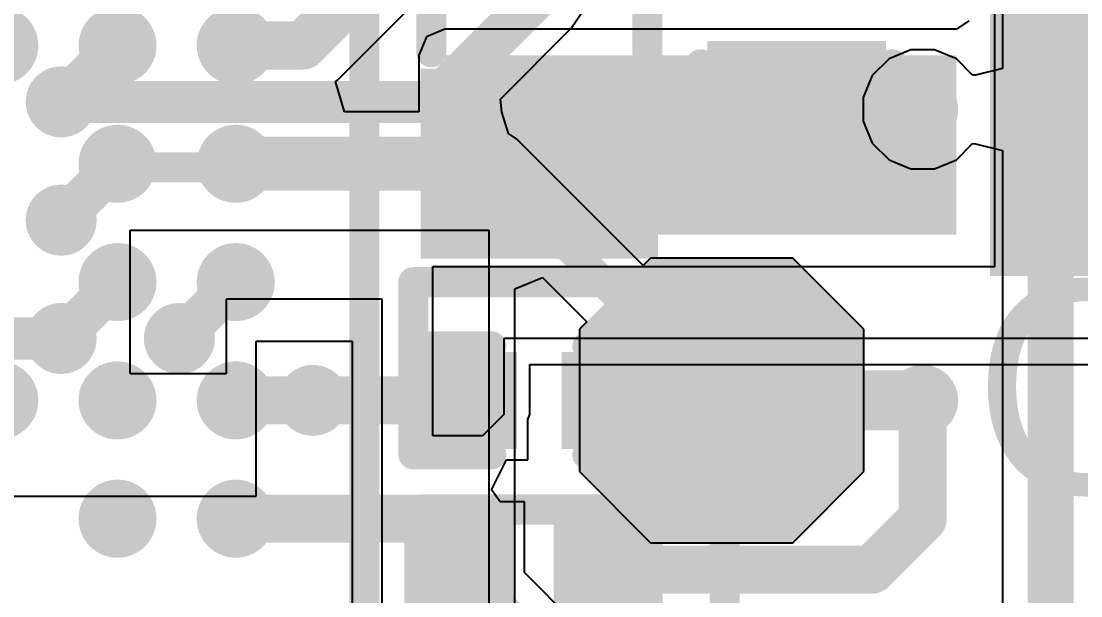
# Model space of a CAD drawing. Header units: millimetres. Extents: x -96 to 8, y -10 to 27.
# Drawn here: x -7.192 to -2.71, y 15.587 to 18.015 of the extents above; entities that cross this region are included whole.
import ezdxf

# ---------------------------------------------------------------- set-up
doc = ezdxf.new("R2010")
doc.units = ezdxf.units.MM
for name, color, linetype in [('BottomLayer', 5, 'Continuous'), ('BottomPaste', 16, 'Continuous'), ('BottomSolder', 6, 'Continuous'), ('TopLayer', 1, 'Continuous'), ('TopOverlay', 2, 'Continuous'), ('TopPaste', 8, 'Continuous'), ('TopSolder', 216, 'Continuous'), ('ViaHoleLayer', 16, 'Continuous')]:
    doc.layers.add(name, color=color, linetype=linetype)
doc.styles.add('Arial', font='', dxfattribs={"height": 0.2})
doc.styles.get('Arial').set_extended_font_data('Arial')

# ---------------------------------------------------------------- blocks, each defined once
blk = doc.blocks.new('T____________0_5___B_3')
at = {"layer": 'BottomLayer'}
blk.add_hatch(color=5, dxfattribs=at).paths.add_polyline_path([(0.25, 0.5), (-0.25, 0.5), (-0.5, 0.25), (-0.5, -0.25), (-0.25, -0.5), (0.25, -0.5), (0.5, -0.25), (0.5, 0.25)])
at = {"layer": 'BottomPaste'}
blk.add_hatch(color=16, dxfattribs=at).paths.add_polyline_path([(0.25, 0.5), (-0.25, 0.5), (-0.5, 0.25), (-0.5, -0.25), (-0.25, -0.5), (0.25, -0.5), (0.5, -0.25), (0.5, 0.25)])
at = {"layer": 'BottomSolder'}
blk.add_hatch(color=6, dxfattribs=at).paths.add_polyline_path([(0.3008, 0.6016), (-0.3008, 0.6016), (-0.6016, 0.3008), (-0.6016, -0.3008), (-0.3008, -0.6016), (0.3008, -0.6016), (0.6016, -0.3008), (0.6016, 0.3008)])
blk = doc.blocks.new('82_VFBGA_8')
at = {"layer": 'TopLayer'}
h = blk.add_hatch(color=1, dxfattribs=at)
edge = h.paths.add_edge_path()
edge.add_arc((-0.25, -1.25), 0.11, 0, 360)
h = blk.add_hatch(color=1, dxfattribs=at)
edge = h.paths.add_edge_path()
edge.add_arc((1.25, -1.25), 0.11, 0, 360)
h = blk.add_hatch(color=1, dxfattribs=at)
edge = h.paths.add_edge_path()
edge.add_arc((-0.75, -1.75), 0.11, 0, 360)
h = blk.add_hatch(color=1, dxfattribs=at)
edge = h.paths.add_edge_path()
edge.add_arc((-0.25, -1.75), 0.11, 0, 360)
h = blk.add_hatch(color=1, dxfattribs=at)
edge = h.paths.add_edge_path()
edge.add_arc((0.25, -1.75), 0.11, 0, 360)
h = blk.add_hatch(color=1, dxfattribs=at)
edge = h.paths.add_edge_path()
edge.add_arc((0.75, -1.75), 0.11, 0, 360)
h = blk.add_hatch(color=1, dxfattribs=at)
edge = h.paths.add_edge_path()
edge.add_arc((1.25, -1.75), 0.11, 0, 360)
h = blk.add_hatch(color=1, dxfattribs=at)
edge = h.paths.add_edge_path()
edge.add_arc((-0.75, -2.25), 0.11, 0, 360)
h = blk.add_hatch(color=1, dxfattribs=at)
edge = h.paths.add_edge_path()
edge.add_arc((-0.25, -2.25), 0.11, 0, 360)
h = blk.add_hatch(color=1, dxfattribs=at)
edge = h.paths.add_edge_path()
edge.add_arc((0.25, -2.25), 0.11, 0, 360)
h = blk.add_hatch(color=1, dxfattribs=at)
edge = h.paths.add_edge_path()
edge.add_arc((0.75, -2.25), 0.11, 0, 360)
h = blk.add_hatch(color=1, dxfattribs=at)
edge = h.paths.add_edge_path()
edge.add_arc((1.25, -2.25), 0.11, 0, 360)
at = {"layer": 'TopPaste'}
h = blk.add_hatch(color=8, dxfattribs=at)
edge = h.paths.add_edge_path()
edge.add_arc((-0.25, -1.25), 0.11, 0, 360)
h = blk.add_hatch(color=8, dxfattribs=at)
edge = h.paths.add_edge_path()
edge.add_arc((1.25, -1.25), 0.11, 0, 360)
h = blk.add_hatch(color=8, dxfattribs=at)
edge = h.paths.add_edge_path()
edge.add_arc((-0.75, -1.75), 0.11, 0, 360)
h = blk.add_hatch(color=8, dxfattribs=at)
edge = h.paths.add_edge_path()
edge.add_arc((-0.25, -1.75), 0.11, 0, 360)
h = blk.add_hatch(color=8, dxfattribs=at)
edge = h.paths.add_edge_path()
edge.add_arc((0.25, -1.75), 0.11, 0, 360)
h = blk.add_hatch(color=8, dxfattribs=at)
edge = h.paths.add_edge_path()
edge.add_arc((0.75, -1.75), 0.11, 0, 360)
h = blk.add_hatch(color=8, dxfattribs=at)
edge = h.paths.add_edge_path()
edge.add_arc((1.25, -1.75), 0.11, 0, 360)
h = blk.add_hatch(color=8, dxfattribs=at)
edge = h.paths.add_edge_path()
edge.add_arc((-0.75, -2.25), 0.11, 0, 360)
h = blk.add_hatch(color=8, dxfattribs=at)
edge = h.paths.add_edge_path()
edge.add_arc((-0.25, -2.25), 0.11, 0, 360)
h = blk.add_hatch(color=8, dxfattribs=at)
edge = h.paths.add_edge_path()
edge.add_arc((0.25, -2.25), 0.11, 0, 360)
h = blk.add_hatch(color=8, dxfattribs=at)
edge = h.paths.add_edge_path()
edge.add_arc((0.75, -2.25), 0.11, 0, 360)
h = blk.add_hatch(color=8, dxfattribs=at)
edge = h.paths.add_edge_path()
edge.add_arc((1.25, -2.25), 0.11, 0, 360)
at = {"layer": 'TopSolder'}
h = blk.add_hatch(color=216, dxfattribs=at)
edge = h.paths.add_edge_path()
edge.add_arc((-0.25, -1.25), 0.165, 0, 360)
h = blk.add_hatch(color=216, dxfattribs=at)
edge = h.paths.add_edge_path()
edge.add_arc((1.25, -1.25), 0.165, 0, 360)
h = blk.add_hatch(color=216, dxfattribs=at)
edge = h.paths.add_edge_path()
edge.add_arc((-0.75, -1.75), 0.165, 0, 360)
h = blk.add_hatch(color=216, dxfattribs=at)
edge = h.paths.add_edge_path()
edge.add_arc((-0.25, -1.75), 0.165, 0, 360)
h = blk.add_hatch(color=216, dxfattribs=at)
edge = h.paths.add_edge_path()
edge.add_arc((0.25, -1.75), 0.165, 0, 360)
h = blk.add_hatch(color=216, dxfattribs=at)
edge = h.paths.add_edge_path()
edge.add_arc((0.75, -1.75), 0.165, 0, 360)
h = blk.add_hatch(color=216, dxfattribs=at)
edge = h.paths.add_edge_path()
edge.add_arc((1.25, -1.75), 0.165, 0, 360)
h = blk.add_hatch(color=216, dxfattribs=at)
edge = h.paths.add_edge_path()
edge.add_arc((-0.75, -2.25), 0.165, 0, 360)
h = blk.add_hatch(color=216, dxfattribs=at)
edge = h.paths.add_edge_path()
edge.add_arc((-0.25, -2.25), 0.165, 0, 360)
h = blk.add_hatch(color=216, dxfattribs=at)
edge = h.paths.add_edge_path()
edge.add_arc((0.25, -2.25), 0.165, 0, 360)
h = blk.add_hatch(color=216, dxfattribs=at)
edge = h.paths.add_edge_path()
edge.add_arc((0.75, -2.25), 0.165, 0, 360)
h = blk.add_hatch(color=216, dxfattribs=at)
edge = h.paths.add_edge_path()
edge.add_arc((1.25, -2.25), 0.165, 0, 360)
at = {"layer": 'TopOverlay', "const_width": 0.127}
blk.add_lwpolyline([(-2.8067, -2.794), (2.7686, -2.794)], dxfattribs=at)
blk = doc.blocks.new('R___0201_37')
at = {"layer": 'TopLayer'}
for points in [[(-0.41, 0.185), (-0.14, 0.185), (-0.14, -0.185), (-0.41, -0.185)], [(0.14, 0.185), (0.41, 0.185), (0.41, -0.185), (0.14, -0.185)]]:
    blk.add_hatch(color=1, dxfattribs=at).paths.add_polyline_path(points)
at = {"layer": 'TopPaste'}
for points in [[(-0.41, 0.185), (-0.14, 0.185), (-0.14, -0.185), (-0.41, -0.185)], [(0.14, 0.185), (0.41, 0.185), (0.41, -0.185), (0.14, -0.185)]]:
    blk.add_hatch(color=8, dxfattribs=at).paths.add_polyline_path(points)
at = {"layer": 'TopSolder'}
for points in [[(-0.465, 0.24), (-0.085, 0.24), (-0.085, -0.24), (-0.465, -0.24)], [(0.085, 0.24), (0.465, 0.24), (0.465, -0.24), (0.085, -0.24)]]:
    blk.add_hatch(color=216, dxfattribs=at).paths.add_polyline_path(points)
at = {"layer": 'TopOverlay', "const_width": 0.127}
for points in [[(-0.4826, -0.254), (-0.4826, 0.254)], [(-0.4826, 0.254), (0.4826, 0.254)], [(0.4826, -0.254), (0.4826, 0.254)], [(-0.4826, -0.254), (0.4826, -0.254)]]:
    blk.add_lwpolyline(points, dxfattribs=at)
at = {"layer": 'TopOverlay', "const_width": 0.0635}
for points in [[(-0.5143, 0.254, 1), (-0.4508, 0.254, 1)], [(-0.5143, 0.254, 1), (-0.4508, 0.254, 1)], [(0.4508, 0.254, 1), (0.5143, 0.254, 1)], [(0.4508, 0.254, 1), (0.5143, 0.254, 1)], [(-0.5143, -0.254, 1), (-0.4508, -0.254, 1)], [(-0.5143, -0.254, 1), (-0.4508, -0.254, 1)], [(0.4508, -0.254, 1), (0.5143, -0.254, 1)], [(0.4508, -0.254, 1), (0.5143, -0.254, 1)]]:
    blk.add_lwpolyline(points, format="xyb", close=True, dxfattribs=at)
blk = doc.blocks.new('LED_0603_38')
at = {"layer": 'TopLayer'}
for points in [[(-1, 0.5), (-0.5, 0.5), (-0.5, -0.5), (-1, -0.5)], [(0.5, 0.5), (1, 0.5), (1, -0.5), (0.5, -0.5)]]:
    blk.add_hatch(color=1, dxfattribs=at).paths.add_polyline_path(points)
at = {"layer": 'TopOverlay'}
blk.add_hatch(color=2, dxfattribs=at).paths.add_polyline_path([(1.1176, -0.6604), (1.7526, -0.6604), (1.7526, 0.6604), (1.1176, 0.6604)])
at = {"layer": 'TopPaste'}
for points in [[(-1, 0.5), (-0.5, 0.5), (-0.5, -0.5), (-1, -0.5)], [(0.5, 0.5), (1, 0.5), (1, -0.5), (0.5, -0.5)]]:
    blk.add_hatch(color=8, dxfattribs=at).paths.add_polyline_path(points)
at = {"layer": 'TopSolder'}
for points in [[(-1.1016, 0.6016), (-0.3984, 0.6016), (-0.3984, -0.6016), (-1.1016, -0.6016)], [(0.3984, 0.6016), (1.1016, 0.6016), (1.1016, -0.6016), (0.3984, -0.6016)]]:
    blk.add_hatch(color=216, dxfattribs=at).paths.add_polyline_path(points)
at = {"layer": 'TopOverlay', "const_width": 0.127}
for points in [[(-1.1176, 0.6096), (-1.1176, -0.6096)], [(-0.4318, 0.6096), (-1.1176, 0.6096)], [(1.1176, 0.6096), (0.4318, 0.6096)], [(1.1176, 0.6096), (1.1176, -0.6096)], [(-0.4318, -0.6096), (-1.1176, -0.6096)], [(1.1176, -0.6096), (0.4318, -0.6096)]]:
    blk.add_lwpolyline(points, dxfattribs=at)
at = {"layer": 'TopOverlay', "const_width": 0.0635}
for points in [[(-1.1494, 0.6096, 1), (-1.0858, 0.6096, 1)], [(-1.1494, 0.6096, 1), (-1.0858, 0.6096, 1)], [(-0.4636, 0.6096, 1), (-0.4001, 0.6096, 1)], [(0.4001, 0.6096, 1), (0.4636, 0.6096, 1)], [(1.0859, 0.6096, 1), (1.1494, 0.6096, 1)], [(1.0859, 0.6096, 1), (1.1494, 0.6096, 1)], [(-1.1494, -0.6096, 1), (-1.0858, -0.6096, 1)], [(-1.1494, -0.6096, 1), (-1.0858, -0.6096, 1)], [(-0.4636, -0.6096, 1), (-0.4001, -0.6096, 1)], [(0.4001, -0.6096, 1), (0.4636, -0.6096, 1)], [(1.0859, -0.6096, 1), (1.1494, -0.6096, 1)], [(1.0859, -0.6096, 1), (1.1494, -0.6096, 1)]]:
    blk.add_lwpolyline(points, format="xyb", close=True, dxfattribs=at)
blk = doc.blocks.new('IND_0603__1608_M_______40')
at = {"layer": 'TopLayer'}
for points in [[(-1, 0.4), (-0.4, 0.4), (-0.4, -0.4), (-1, -0.4)], [(0.4, 0.4), (1, 0.4), (1, -0.4), (0.4, -0.4)]]:
    blk.add_hatch(color=1, dxfattribs=at).paths.add_polyline_path(points)
at = {"layer": 'TopPaste'}
for points in [[(-1, 0.4), (-0.4, 0.4), (-0.4, -0.4), (-1, -0.4)], [(0.4, 0.4), (1, 0.4), (1, -0.4), (0.4, -0.4)]]:
    blk.add_hatch(color=8, dxfattribs=at).paths.add_polyline_path(points)
at = {"layer": 'TopSolder'}
for points in [[(-1.1016, 0.5016), (-0.2984, 0.5016), (-0.2984, -0.5016), (-1.1016, -0.5016)], [(0.2984, 0.5016), (1.1016, 0.5016), (1.1016, -0.5016), (0.2984, -0.5016)]]:
    blk.add_hatch(color=216, dxfattribs=at).paths.add_polyline_path(points)
at = {"layer": 'TopOverlay', "const_width": 0.127}
for points in [[(0.2286, 0.4572), (-0.2032, 0.4572)], [(0.2286, -0.4572), (-0.2032, -0.4572)]]:
    blk.add_lwpolyline(points, dxfattribs=at)
at = {"layer": 'TopOverlay', "const_width": 0.0635}
for points in [[(-0.2349, 0.4572, 1), (-0.1714, 0.4572, 1)], [(0.1968, 0.4572, 1), (0.2604, 0.4572, 1)], [(-0.2349, -0.4572, 1), (-0.1714, -0.4572, 1)], [(0.1968, -0.4572, 1), (0.2604, -0.4572, 1)]]:
    blk.add_lwpolyline(points, format="xyb", close=True, dxfattribs=at)
blk = doc.blocks.new('C___0402_61')
at = {"layer": 'TopLayer'}
for points in [[(-0.6985, -0.3175), (-0.6985, 0.3175), (-0.2413, 0.3175), (-0.2413, -0.3175)], [(0.2413, -0.3175), (0.2413, 0.3175), (0.6985, 0.3175), (0.6985, -0.3175)]]:
    blk.add_hatch(color=1, dxfattribs=at).paths.add_polyline_path(points)
at = {"layer": 'TopPaste'}
for points in [[(-0.6985, -0.3175), (-0.6985, 0.3175), (-0.2413, 0.3175), (-0.2413, -0.3175)], [(0.2413, -0.3175), (0.2413, 0.3175), (0.6985, 0.3175), (0.6985, -0.3175)]]:
    blk.add_hatch(color=8, dxfattribs=at).paths.add_polyline_path(points)
at = {"layer": 'TopSolder'}
for points in [[(-0.7585, -0.3775), (-0.7585, 0.3775), (-0.1813, 0.3775), (-0.1813, -0.3775)], [(0.1813, -0.3775), (0.1813, 0.3775), (0.7585, 0.3775), (0.7585, -0.3775)]]:
    blk.add_hatch(color=216, dxfattribs=at).paths.add_polyline_path(points)
at = {"layer": 'TopOverlay', "const_width": 0.127}
for points in [[(-0.2794, 0.4064), (-0.7874, 0.4064)], [(-0.7874, -0.4064), (-0.7874, 0.4064)], [(0.7874, 0.4064), (0.2794, 0.4064)], [(0.7874, -0.4064), (0.7874, 0.4064)], [(-0.2794, -0.4064), (-0.7874, -0.4064)], [(0.7874, -0.4064), (0.2794, -0.4064)]]:
    blk.add_lwpolyline(points, dxfattribs=at)
at = {"layer": 'TopOverlay', "const_width": 0.0635}
for points in [[(-0.8191, 0.4064, 1), (-0.7556, 0.4064, 1)], [(-0.8191, 0.4064, 1), (-0.7556, 0.4064, 1)], [(-0.3111, 0.4064, 1), (-0.2477, 0.4064, 1)], [(0.2477, 0.4064, 1), (0.3111, 0.4064, 1)], [(0.7556, 0.4064, 1), (0.8191, 0.4064, 1)], [(0.7556, 0.4064, 1), (0.8191, 0.4064, 1)], [(-0.8191, -0.4064, 1), (-0.7556, -0.4064, 1)], [(-0.8191, -0.4064, 1), (-0.7556, -0.4064, 1)], [(-0.3111, -0.4064, 1), (-0.2477, -0.4064, 1)], [(0.2477, -0.4064, 1), (0.3111, -0.4064, 1)], [(0.7556, -0.4064, 1), (0.8191, -0.4064, 1)], [(0.7556, -0.4064, 1), (0.8191, -0.4064, 1)]]:
    blk.add_lwpolyline(points, format="xyb", close=True, dxfattribs=at)
blk = doc.blocks.new('C___0201_62')
at = {"layer": 'TopLayer'}
for points in [[(-0.45, 0.15), (-0.15, 0.15), (-0.15, -0.15), (-0.45, -0.15)], [(0.15, 0.15), (0.45, 0.15), (0.45, -0.15), (0.15, -0.15)]]:
    blk.add_hatch(color=1, dxfattribs=at).paths.add_polyline_path(points)
at = {"layer": 'TopPaste'}
for points in [[(-0.45, 0.15), (-0.15, 0.15), (-0.15, -0.15), (-0.45, -0.15)], [(0.15, 0.15), (0.45, 0.15), (0.45, -0.15), (0.15, -0.15)]]:
    blk.add_hatch(color=8, dxfattribs=at).paths.add_polyline_path(points)
at = {"layer": 'TopSolder'}
for points in [[(-0.505, 0.205), (-0.095, 0.205), (-0.095, -0.205), (-0.505, -0.205)], [(0.095, 0.205), (0.505, 0.205), (0.505, -0.205), (0.095, -0.205)]]:
    blk.add_hatch(color=216, dxfattribs=at).paths.add_polyline_path(points)
at = {"layer": 'TopOverlay', "const_width": 0.127}
for points in [[(-0.2032, 0.2286), (-0.5334, 0.2286)], [(-0.5334, 0.2286), (-0.5334, -0.2286)], [(0.5334, 0.2286), (0.2032, 0.2286)], [(0.5334, 0.2286), (0.5334, -0.2286)], [(-0.2032, -0.2286), (-0.5334, -0.2286)], [(0.5334, -0.2286), (0.2032, -0.2286)]]:
    blk.add_lwpolyline(points, dxfattribs=at)
at = {"layer": 'TopOverlay', "const_width": 0.0635}
for points in [[(-0.5651, 0.2286, 1), (-0.5016, 0.2286, 1)], [(-0.5651, 0.2286, 1), (-0.5016, 0.2286, 1)], [(-0.2349, 0.2286, 1), (-0.1714, 0.2286, 1)], [(0.1714, 0.2286, 1), (0.2349, 0.2286, 1)], [(0.5016, 0.2286, 1), (0.5651, 0.2286, 1)], [(0.5016, 0.2286, 1), (0.5651, 0.2286, 1)], [(-0.5651, -0.2286, 1), (-0.5016, -0.2286, 1)], [(-0.5651, -0.2286, 1), (-0.5016, -0.2286, 1)], [(-0.2349, -0.2286, 1), (-0.1714, -0.2286, 1)], [(0.1714, -0.2286, 1), (0.2349, -0.2286, 1)], [(0.5016, -0.2286, 1), (0.5651, -0.2286, 1)], [(0.5016, -0.2286, 1), (0.5651, -0.2286, 1)]]:
    blk.add_lwpolyline(points, format="xyb", close=True, dxfattribs=at)

msp = doc.modelspace()

# ---------------------------------------------------------------- hatches: boundary and pattern name
at = {"layer": 'BottomLayer'}
h = msp.add_hatch(color=5, dxfattribs=at)
edge = h.paths.add_edge_path()
edge.add_arc((-7.0227, 17.6741), 0.15, 0, 360)
h = msp.add_hatch(color=5, dxfattribs=at)
edge = h.paths.add_edge_path()
edge.add_arc((-3.3782, 17.6425), 0.15, 0, 360)
h = msp.add_hatch(color=5, dxfattribs=at)
edge = h.paths.add_edge_path()
edge.add_arc((-7.0227, 17.1741), 0.15, 0, 360)
h = msp.add_hatch(color=5, dxfattribs=at)
edge = h.paths.add_edge_path()
edge.add_arc((-7.0227, 16.6741), 0.15, 0, 360)
h = msp.add_hatch(color=5, dxfattribs=at)
edge = h.paths.add_edge_path()
edge.add_arc((-6.5227, 16.6741), 0.15, 0, 360)
h = msp.add_hatch(color=5, dxfattribs=at)
edge = h.paths.add_edge_path()
edge.add_arc((-5.9576, 16.4124), 0.15, 0, 360)
h = msp.add_hatch(color=5, dxfattribs=at)
edge = h.paths.add_edge_path()
edge.add_arc((-3.3782, 16.4124), 0.15, 0, 360)
at = {"layer": 'TopLayer'}
msp.add_hatch(color=1, dxfattribs=at).paths.add_polyline_path([(-5.4, 17.1124), (-3.2357, 17.1124), (-3.2357, 17.8711), (-5.4, 17.8711)])
h = msp.add_hatch(color=1, dxfattribs=at)
edge = h.paths.add_edge_path()
edge.add_arc((-7.0227, 17.6741), 0.15, 0, 360)
h = msp.add_hatch(color=1, dxfattribs=at)
edge = h.paths.add_edge_path()
edge.add_arc((-3.3782, 17.6425), 0.15, 0, 360)
h = msp.add_hatch(color=1, dxfattribs=at)
edge = h.paths.add_edge_path()
edge.add_arc((-7.0227, 17.1741), 0.15, 0, 360)
h = msp.add_hatch(color=1, dxfattribs=at)
edge = h.paths.add_edge_path()
edge.add_arc((-7.0227, 16.6741), 0.15, 0, 360)
h = msp.add_hatch(color=1, dxfattribs=at)
edge = h.paths.add_edge_path()
edge.add_arc((-6.5227, 16.6741), 0.15, 0, 360)
h = msp.add_hatch(color=1, dxfattribs=at)
edge = h.paths.add_edge_path()
edge.add_arc((-5.9576, 16.4124), 0.15, 0, 360)
h = msp.add_hatch(color=1, dxfattribs=at)
edge = h.paths.add_edge_path()
edge.add_arc((-3.3782, 16.4124), 0.15, 0, 360)
at = {"layer": 'ViaHoleLayer'}
h = msp.add_hatch(color=16, dxfattribs=at)
edge = h.paths.add_edge_path()
edge.add_arc((-7.0227, 17.6741), 0.075, 0, 360)
h = msp.add_hatch(color=16, dxfattribs=at)
edge = h.paths.add_edge_path()
edge.add_arc((-3.3782, 17.6425), 0.075, 0, 360)
h = msp.add_hatch(color=16, dxfattribs=at)
edge = h.paths.add_edge_path()
edge.add_arc((-7.0227, 17.1741), 0.075, 0, 360)
h = msp.add_hatch(color=16, dxfattribs=at)
edge = h.paths.add_edge_path()
edge.add_arc((-7.0227, 16.6741), 0.075, 0, 360)
h = msp.add_hatch(color=16, dxfattribs=at)
edge = h.paths.add_edge_path()
edge.add_arc((-6.5227, 16.6741), 0.075, 0, 360)
h = msp.add_hatch(color=16, dxfattribs=at)
edge = h.paths.add_edge_path()
edge.add_arc((-5.9576, 16.4124), 0.075, 0, 360)
h = msp.add_hatch(color=16, dxfattribs=at)
edge = h.paths.add_edge_path()
edge.add_arc((-3.3782, 16.4124), 0.075, 0, 360)

# ---------------------------------------------------------------- linework, layer by layer
at = {"layer": 'BottomLayer'}
for p, q in [((-3.0402, 19.1714), (-3.0402, 17.8158)), ((-4.8649, 17.9851), (-4.8228, 18.0482)), ((-5.1648, 17.6853), (-4.8649, 17.9851)), ((-3.4282, 17.8941), (-3.5207, 17.8558)), ((-3.3282, 17.8941), (-3.4282, 17.8941)), ((-3.2357, 17.8558), (-3.3282, 17.8941)), ((-3.5207, 17.8558), (-3.5915, 17.785)), ((-3.1672, 17.7873), (-3.2357, 17.8558)), ((-3.0402, 17.8158), (-3.1544, 17.7876)), ((-3.5915, 17.785), (-3.6298, 17.6925)), ((-3.1544, 17.7876), (-3.1672, 17.7873)), ((-5.1584, 17.6301), (-5.1648, 17.6853)), ((-3.6298, 17.6925), (-3.6298, 17.5925)), ((-5.1304, 17.54), (-5.1584, 17.6301)), ((-3.6298, 17.5925), (-3.5915, 17.5)), ((-5.0949, 17.5162), (-5.1304, 17.54)), ((-4.5613, 16.9826), (-5.0949, 17.5162)), ((-3.5915, 17.5), (-3.5207, 17.4292)), ((-3.2357, 17.4292), (-3.1672, 17.4977)), ((-3.1672, 17.4977), (-3.1544, 17.4974)), ((-3.1544, 17.4974), (-3.0402, 17.4692)), ((-3.0402, 17.4692), (-3.0402, 11.3442)), ((-3.5207, 17.4292), (-3.4282, 17.3909)), ((-3.3282, 17.3909), (-3.2357, 17.4292)), ((-3.4282, 17.3909), (-3.3282, 17.3909)), ((-6.731, 16.5241), (-6.731, 17.1313)), ((-6.731, 17.1313), (-5.2139, 17.1313)), ((-5.2139, 17.1313), (-5.2139, 13.843)), ((-4.5299, 17.014), (-4.5613, 16.9826)), ((-3.9283, 17.014), (-4.5299, 17.014)), ((-3.6275, 16.7132), (-3.9283, 17.014)), ((-5.1039, 16.8832), (-4.9866, 16.9318)), ((-4.9866, 16.9318), (-4.7993, 16.7446)), ((-5.1039, 14.0208), (-5.1039, 16.8832)), ((-5.6642, 16.8402), (-6.3246, 16.8402)), ((-6.3246, 16.8402), (-6.3246, 16.5241)), ((-5.6642, 14.5844), (-5.6642, 16.8402)), ((-4.7993, 16.7446), (-4.8307, 16.7132)), ((-4.8307, 16.7132), (-4.8307, 16.1116)), ((-3.6275, 16.1116), (-3.6275, 16.7132)), ((-6.1976, 16.0075), (-6.1976, 16.6624)), ((-6.1976, 16.6624), (-5.7912, 16.6624)), ((-5.7912, 16.6624), (-5.7912, 15.3924)), ((-6.3246, 16.5241), (-6.731, 16.5241)), ((-4.8307, 16.1116), (-4.5299, 15.8108)), ((-3.9283, 15.8108), (-3.6275, 16.1116)), ((-7.3335, 16.0075), (-6.1976, 16.0075)), ((-4.5299, 15.8108), (-3.9283, 15.8108))]:
    msp.add_line(p, q, dxfattribs=at)
for points, const_width in [([(-2.837, 11.26), (-2.837, 19.2556)], 0.1954), ([(-5.4506, 17.6741), (-5.0022, 18.1225)], 0.1778), ([(-7.0227, 17.6741), (-5.4506, 17.6741)], 0.1778), ([(-7.0227, 17.1741), (-6.7996, 17.3972)], 0.127), ([(-6.7996, 17.3972), (-5.2139, 17.3972)], 0.127), ([(-5.2139, 17.3972), (-4.2291, 16.4124)], 0.127), ([(-7.4724, 16.6741), (-7.0227, 16.6741)], 0.1778)]:
    msp.add_lwpolyline(points, dxfattribs=dict(at, const_width=const_width))
for points, const_width in [([(-7.0671, 17.6741, 1), (-6.9782, 17.6741, 1)], 0.0889), ([(-5.495, 17.6741, 1), (-5.4061, 17.6741, 1)], 0.0889), ([(-5.495, 17.6741, 1), (-5.4061, 17.6741, 1)], 0.0889), ([(-6.8314, 17.3972, 1), (-6.7679, 17.3972, 1)], 0.0635), ([(-6.8314, 17.3972, 1), (-6.7679, 17.3972, 1)], 0.0635), ([(-5.2457, 17.3972, 1), (-5.1822, 17.3972, 1)], 0.0635), ([(-5.2457, 17.3972, 1), (-5.1822, 17.3972, 1)], 0.0635), ([(-7.0544, 17.1741, 1), (-6.9909, 17.1741, 1)], 0.0635), ([(-7.0671, 16.6741, 1), (-6.9782, 16.6741, 1)], 0.0889), ([(-4.2608, 16.4124, 1), (-4.1974, 16.4124, 1)], 0.0635)]:
    msp.add_lwpolyline(points, format="xyb", close=True, dxfattribs=dict(at, const_width=const_width))
at = {"layer": 'TopLayer'}
for p, q in [((-3.0734, 16.9789), (-3.0734, 22.2504)), ((-5.8535, 17.7659), (-5.2086, 18.4108)), ((-5.4, 17.9811), (-5.4778, 17.9489)), ((-3.2357, 17.9811), (-5.4, 17.9811)), ((-3.1834, 18.016), (-3.2357, 17.9811)), ((-5.4778, 17.9489), (-5.51, 17.8711)), ((-5.51, 17.8711), (-5.51, 17.6325)), ((-5.863, 17.7595), (-5.8535, 17.7659)), ((-5.8245, 17.6325), (-5.863, 17.7595)), ((-5.51, 17.6325), (-5.8245, 17.6325)), ((-5.4501, 16.2625), (-5.45, 16.9789)), ((-5.45, 16.9789), (-3.0734, 16.9789)), ((-2.5908, 16.6743), (-5.15, 16.6743)), ((-5.15, 16.6743), (-5.15, 16.3522)), ((-5.04, 16.3522), (-5.04, 16.5643)), ((-5.04, 16.5643), (-2.5908, 16.5643)), ((-5.15, 16.3522), (-5.2398, 16.2624)), ((-5.0484, 16.332), (-5.04, 16.3522)), ((-5.0484, 16.1608), (-5.0484, 16.332)), ((-5.04, 16.3522), (-5.04, 16.3522)), ((-5.04, 16.3522), (-5.04, 16.3522)), ((-5.2398, 16.2624), (-5.4501, 16.2625)), ((-5.2029, 16.0338), (-5.1395, 16.1608)), ((-5.1395, 16.1608), (-5.0484, 16.1608)), ((-5.1653, 15.9838), (-5.2029, 16.0338)), ((-5.0634, 15.9838), (-5.1653, 15.9838)), ((-5.0634, 15.6853), (-5.0634, 15.9838)), ((-4.8076, 15.4295), (-5.0634, 15.6853))]:
    msp.add_line(p, q, dxfattribs=at)
for points, const_width in [([(-6, 17.9124), (-5.1, 18.8124)], 0.2032), ([(-7.0227, 17.6741), (-6.7844, 17.9124)], 0.1778), ([(-6.2844, 17.9124), (-6, 17.9124)], 0.2032), ([(-3.9116, 17.6425), (-3.3782, 17.6425)], 0.1778), ([(-6.2844, 17.4124), (-5, 17.4124)], 0.2286), ([(-7.0227, 17.1741), (-6.7844, 17.4124)], 0.1778), ([(-7.0227, 16.6741), (-6.7844, 16.9124)], 0.1778), ([(-6.5227, 16.6741), (-6.2844, 16.9124)], 0.1778), ([(-6.5384, 16.6898), (-6.5227, 16.6741)], 0.1016), ([(-6.2844, 16.4124), (-5.9576, 16.4124)], 0.2032), ([(-5.9576, 16.4124), (-5.3, 16.4124)], 0.2032), ([(-4.7, 16.4124), (-3.3782, 16.4124)], 0.254), ([(-4.725, 16.3874), (-4.7, 16.4124)], 0.1778), ([(-3.3782, 15.9124), (-3.3782, 16.4124)], 0.2032), ([(-6.2844, 15.9124), (-5.4652, 15.9124)], 0.2032), ([(-5.4652, 15.9124), (-5.3, 15.7472)], 0.2032), ([(-3.5934, 15.6972), (-3.3782, 15.9124)], 0.2032), ([(-5.3, 15.6972), (-5.3, 15.7472)], 0.2032), ([(-4.75, 15.6972), (-3.5934, 15.6972)], 0.2032), ([(-5.2939, 15.6411), (-4.888, 15.2352)], 0.1778)]:
    msp.add_lwpolyline(points, dxfattribs=dict(at, const_width=const_width))
for points, const_width in [([(-6.8289, 17.9124, 1), (-6.74, 17.9124, 1)], 0.0889), ([(-6.3352, 17.9124, 1), (-6.2336, 17.9124, 1)], 0.1016), ([(-6.0508, 17.9124, 1), (-5.9492, 17.9124, 1)], 0.1016), ([(-6.0508, 17.9124, 1), (-5.9492, 17.9124, 1)], 0.1016), ([(-7.0671, 17.6741, 1), (-6.9782, 17.6741, 1)], 0.0889), ([(-3.956, 17.6425, 1), (-3.8672, 17.6425, 1)], 0.0889), ([(-3.4226, 17.6425, 1), (-3.3338, 17.6425, 1)], 0.0889), ([(-6.3415, 17.4124, 1), (-6.2272, 17.4124, 1)], 0.1143), ([(-5.0572, 17.4124, 1), (-4.9429, 17.4124, 1)], 0.1143), ([(-6.8289, 17.4124, 1), (-6.74, 17.4124, 1)], 0.0889), ([(-7.0671, 17.1741, 1), (-6.9782, 17.1741, 1)], 0.0889), ([(-6.8289, 16.9124, 1), (-6.74, 16.9124, 1)], 0.0889), ([(-6.3288, 16.9124, 1), (-6.2399, 16.9124, 1)], 0.0889), ([(-7.0671, 16.6741, 1), (-6.9782, 16.6741, 1)], 0.0889), ([(-6.5671, 16.6741, 1), (-6.4782, 16.6741, 1)], 0.0889), ([(-6.5638, 16.6898, 1), (-6.513, 16.6898, 1)], 0.0508), ([(-6.5481, 16.6741, 1), (-6.4973, 16.6741, 1)], 0.0508), ([(-6.3352, 16.4124, 1), (-6.2336, 16.4124, 1)], 0.1016), ([(-6.0084, 16.4124, 1), (-5.9068, 16.4124, 1)], 0.1016), ([(-6.0084, 16.4124, 1), (-5.9068, 16.4124, 1)], 0.1016), ([(-5.3508, 16.4124, 1), (-5.2492, 16.4124, 1)], 0.1016), ([(-4.7635, 16.4124, 1), (-4.6365, 16.4124, 1)], 0.127), ([(-4.7445, 16.4124, 1), (-4.6556, 16.4124, 1)], 0.0889), ([(-3.4417, 16.4124, 1), (-3.3147, 16.4124, 1)], 0.127), ([(-3.429, 16.4124, 1), (-3.3274, 16.4124, 1)], 0.1016), ([(-4.7695, 16.3874, 1), (-4.6806, 16.3874, 1)], 0.0889), ([(-6.3352, 15.9124, 1), (-6.2336, 15.9124, 1)], 0.1016), ([(-5.516, 15.9124, 1), (-5.4144, 15.9124, 1)], 0.1016), ([(-5.516, 15.9124, 1), (-5.4144, 15.9124, 1)], 0.1016), ([(-3.429, 15.9124, 1), (-3.3274, 15.9124, 1)], 0.1016), ([(-3.429, 15.9124, 1), (-3.3274, 15.9124, 1)], 0.1016), ([(-5.3508, 15.7472, 1), (-5.2492, 15.7472, 1)], 0.1016), ([(-5.3508, 15.7472, 1), (-5.2492, 15.7472, 1)], 0.1016), ([(-5.3508, 15.6972, 1), (-5.2492, 15.6972, 1)], 0.1016), ([(-4.8008, 15.6972, 1), (-4.6992, 15.6972, 1)], 0.1016), ([(-3.6442, 15.6972, 1), (-3.5426, 15.6972, 1)], 0.1016), ([(-3.6442, 15.6972, 1), (-3.5426, 15.6972, 1)], 0.1016), ([(-5.3384, 15.6411, 1), (-5.2495, 15.6411, 1)], 0.0889)]:
    msp.add_lwpolyline(points, format="xyb", close=True, dxfattribs=dict(at, const_width=const_width))
at = {"layer": 'TopOverlay', "const_width": 0.127}
for points in [[(-5.5334, 16.912), (-4.2164, 16.912)], [(-5.5334, 16.641), (-5.5334, 16.912)], [(-4.2164, 15.1699), (-4.2164, 16.912)]]:
    msp.add_lwpolyline(points, dxfattribs=at)
at = {"layer": 'TopOverlay', "const_width": 0.0635}
for points in [[(-5.5652, 16.912, 1), (-5.5017, 16.912, 1)], [(-5.5652, 16.912, 1), (-5.5017, 16.912, 1)], [(-4.2481, 16.912, 1), (-4.1847, 16.912, 1)], [(-4.2481, 16.912, 1), (-4.1847, 16.912, 1)], [(-5.5652, 16.641, 1), (-5.5017, 16.641, 1)]]:
    msp.add_lwpolyline(points, format="xyb", close=True, dxfattribs=at)

# ---------------------------------------------------------------- block references
for name, p, rotation in [('82_VFBGA_8', (-8.5344, 16.6624), 90), ('IND_0603__1608_M_______40', (-5, 18.1124), 270), ('C___0402_61', (-3.9116, 18.1124), 270), ('LED_0603_38', (-1.341, 17.598), 180), ('T____________0_5___B_3', (-4.2291, 16.4124), 180), ('C___0201_62', (-5, 16.4124), 180)]:
    msp.add_blockref(name, p, dxfattribs=dict(rotation=rotation))
msp.add_blockref('R___0201_37', (-5.025, 15.6972))

# ---------------------------------------------------------------- texts
at = {"layer": 'TopOverlay', "style": 'Arial'}
for s, p in [('ON/OFF', (-3.1619, 16.0185)), ('-', (-4.0612, 16.2004))]:
    msp.add_text(s, height=0.9, dxfattribs=at).set_placement(p)

doc.saveas('drawing.dxf')
